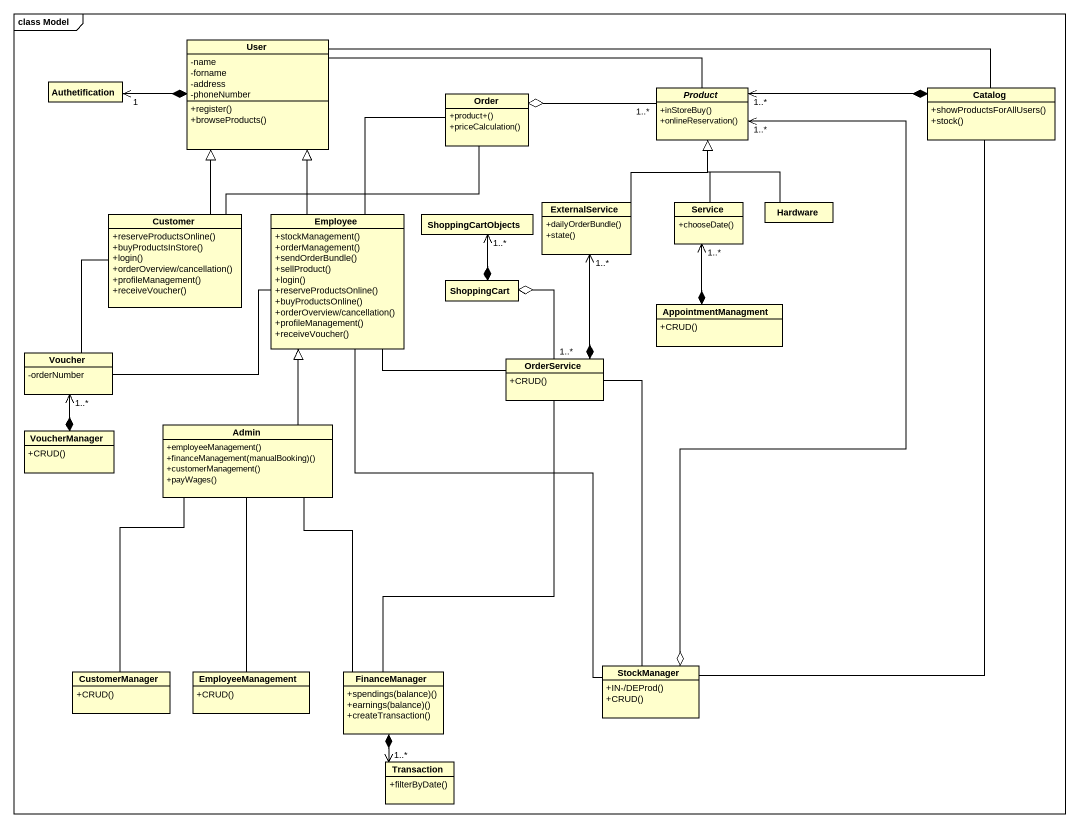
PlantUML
@startuml
mainframe class Model
hide circle
hide empty members
skinparam classAttributeIconSize 0
class User {
  -name
  -forname
  -address
  -phoneNumber
  +register()
  +browseProducts()
}
class Authetification
class Order {
  +product+()
  +priceCalculation()
}
abstract class Product {
  +inStoreBuy()
  +onlineReservation()
}
class Catalog {
  +showProductsForAllUsers()
  +stock()
}
class Customer {
  +reserveProductsOnline()
  +buyProductsInStore()
  +login()
  +orderOverview/cancellation()
  +profileManagement()
  +receiveVoucher()
}
class Employee {
  +stockManagement()
  +orderManagement()
  +sendOrderBundle()
  +sellProduct()
  +login()
  +reserveProductsOnline()
  +buyProductsOnline()
  +orderOverview/cancellation()
  +profileManagement()
  +receiveVoucher()
}
class ShoppingCartObjects
class ExternalService {
  +dailyOrderBundle()
  +state()
}
class Service {
  +chooseDate()
}
class Hardware
class ShoppingCart
class AppointmentManagment {
  +CRUD()
}
class Voucher {
  -orderNumber
}
class OrderService {
  +CRUD()
}
class Admin {
  +employeeManagement()
  +financeManagement(manualBooking)()
  +customerManagement()
  +payWages()
}
class VoucherManager {
  +CRUD()
}
class CustomerManager {
  +CRUD()
}
class EmployeeManagement {
  +CRUD()
}
class FinanceManager {
  +spendings(balance)()
  +earnings(balance)()
  +createTransaction()
}
class StockManager {
  +IN-/DEProd()
  +CRUD()
}
class Transaction {
  +filterByDate()
}
User *-left-> "1" Authetification
User -right- Product
Order o-right- "1..*" Product
Order -- Employee
Catalog -left- User
Catalog *-left-> "1..*" Product
Customer -up-|> User
Customer -right- Order
Employee -up-|> User
ExternalService -up-|> Product
Service -up-|> Product
Hardware -up-|> Product
ShoppingCart *-up-> "1..*" ShoppingCartObjects
ShoppingCart o-- "1..*" OrderService
AppointmentManagment *-up-> "1..*" Service
Voucher -up- Customer
Voucher -right- Employee
OrderService -left- Employee
OrderService *-up-> "1..*" ExternalService
OrderService -- FinanceManager
OrderService -- StockManager
Admin -up-|> Employee
VoucherManager *-up-> "1..*" Voucher
CustomerManager -up- Admin
EmployeeManagement -up- Admin
FinanceManager -up- Admin
FinanceManager *--> "1..*" Transaction
StockManager o-up-> "1..*" Product
StockManager -up- Catalog
StockManager -up- Employee
@enduml
